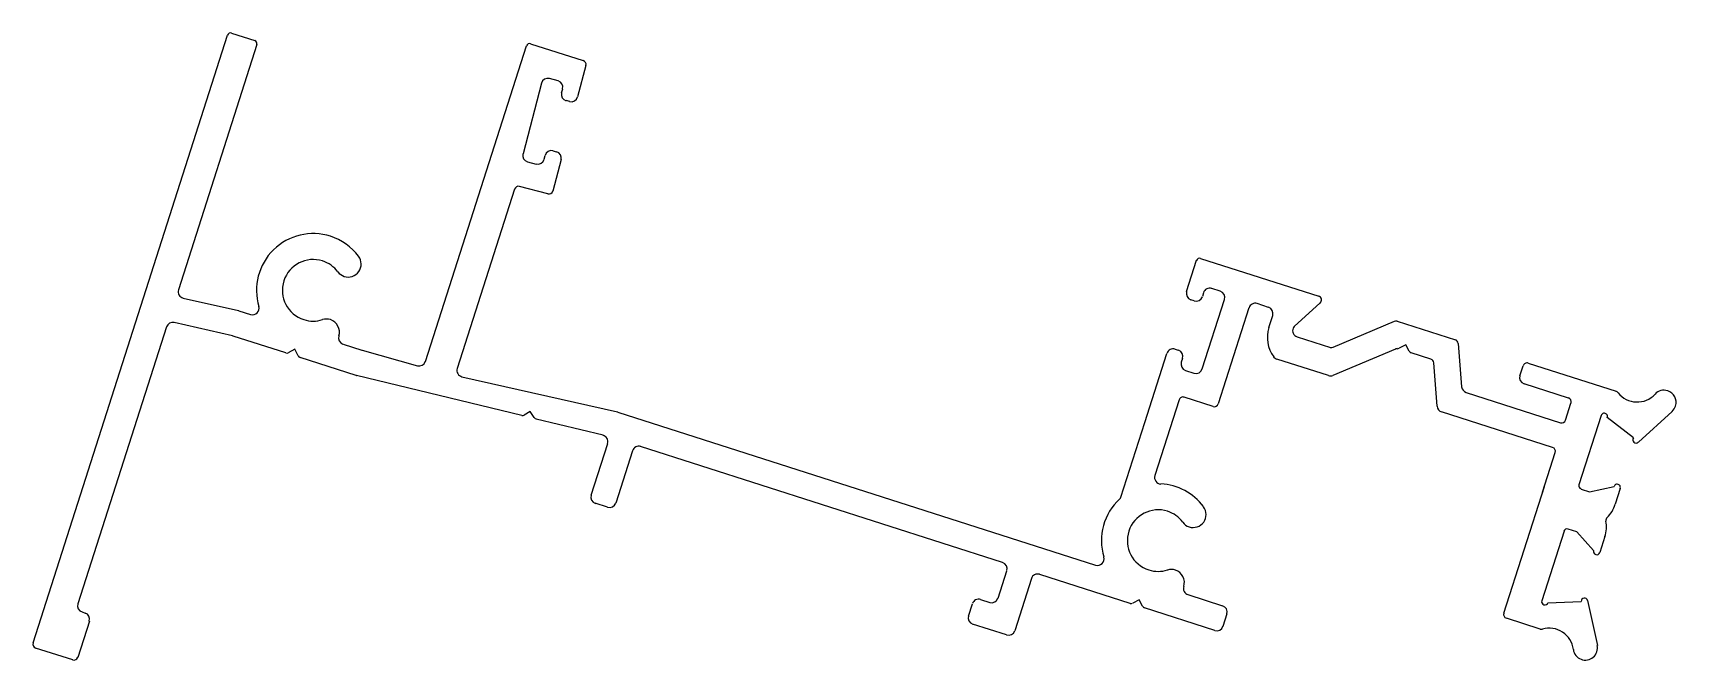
# Model space of a CAD drawing. Header units: inches. Extents: x -41 to 60, y -1 to 38.
import ezdxf

# ---------------------------------------------------------------- set-up
doc = ezdxf.new("R2010")
doc.units = ezdxf.units.IN
doc.header["$MEASUREMENT"] = 0
doc.layers.add('BEAD', color=152, linetype='Continuous')

msp = doc.modelspace()

# ---------------------------------------------------------------- linework, layer by layer
at = {"layer": 'BEAD', "color": 7}
for p, q in [((-41.28, 0.31), (-29.28, 37.8)), ((-29.03, 37.93), (-27.6, 37.47)), ((-27.47, 37.22), (-32.31, 22.09)), ((-17.06, 17.67), (-10.83, 37.15)), ((-10.58, 37.27), (-7.32, 36.23)), ((-7.16, 35.93), (-7.67, 33.99)), ((-9.9, 34.83), (-11.04, 30.48)), ((-8.88, 34.98), (-9.41, 35.12)), ((-8.66, 34.25), (-8.59, 34.49)), ((-8.16, 33.7), (-8.37, 33.76)), ((-9.19, 30.66), (-8.97, 30.61)), ((-10.76, 29.99), (-10.23, 29.85)), ((-9.74, 30.14), (-9.67, 30.38)), ((-8.69, 30.12), (-9.2, 28.18)), ((-9.5, 28.01), (-11.26, 28.47)), ((-11.56, 28.3), (-15.1, 17.24)), ((29.92, 21.98), (30.53, 23.91)), ((30.78, 24.03), (38.07, 21.7)), ((-32.02, 21.58), (-28.6, 20.81)), ((30.38, 21.41), (30.18, 21.48)), ((30.88, 17.21), (32.25, 21.5)), ((30.96, 21.91), (30.89, 21.67)), ((31.99, 22), (31.47, 22.17)), ((-28.58, 20.8), (-27.85, 20.57)), ((33.76, 20.98), (31.87, 15.06)), ((34.97, 21.01), (34.27, 21.24)), ((34.99, 19.76), (35.23, 20.51)), ((38.16, 21.28), (36.56, 19.82)), ((-33.05, 19.8), (-38.51, 2.72)), ((-28.96, 19.25), (-32.58, 20.07)), ((38.96, 18.55), (42.74, 20.15)), ((42.91, 20.15), (46.51, 19)), ((-25.68, 18.2), (-28.93, 19.24)), ((-25.13, 18.42), (-25.53, 18.21)), ((-24.92, 18.02), (-25.13, 18.42)), ((-22.15, 18.74), (-20.98, 18.37)), ((-20.97, 18.36), (-17.55, 17.4)), ((29.2, 18.43), (29.41, 18.36)), ((36.74, 19.2), (38.79, 18.54)), ((42.81, 18.44), (38.95, 16.81)), ((43.45, 18.7), (43.04, 18.49)), ((43.66, 18.3), (43.45, 18.7)), ((46.68, 18.78), (46.89, 16.11)), ((-21.33, 16.81), (-24.8, 17.92)), ((27.33, 13.91), (28.7, 18.17)), ((29.67, 17.86), (29.59, 17.62)), ((38.67, 16.8), (35.49, 17.81)), ((45, 17.81), (43.77, 18.2)), ((45.38, 14.91), (45.17, 17.59)), ((50.49, 16.79), (50.69, 17.4)), ((51, 17.57), (56.43, 15.83)), ((-11.12, 14.34), (-21.32, 16.8)), ((-14.81, 16.73), (-5.21, 14.56)), ((29.85, 17.12), (30.37, 16.95)), ((53.48, 15.41), (50.75, 16.29)), ((29.46, 15.3), (27.96, 10.63)), ((31.55, 14.89), (29.77, 15.46)), ((47.17, 15.76), (52.99, 13.89)), ((-10.59, 14.59), (-10.97, 14.36)), ((-10.35, 14.21), (-10.59, 14.59)), ((-5.19, 14.55), (24.3, 5.11)), ((52.51, 12.37), (45.65, 14.56)), ((53.31, 14.05), (53.64, 15.1)), ((55.5, 14.34), (54.13, 10.06)), ((57.5, 12.96), (55.88, 14.22)), ((59.88, 14.59), (57.8, 12.69)), ((-6.1, 13.12), (-10.23, 14.12)), ((25.86, 9.3), (27.33, 13.91)), ((-6.84, 9.42), (-5.81, 12.62)), ((18.56, 5.27), (-3.78, 12.42)), ((-4.28, 12.16), (-5.32, 8.94)), ((51.88, 9.6), (52.67, 12.05)), ((49.5, 2.14), (52, 9.96)), ((54.26, 9.8), (54.79, 9.63)), ((54.79, 9.63), (56.3, 9.96)), ((56.68, 9.84), (56.37, 8.86)), ((-5.82, 8.68), (-6.58, 8.92)), ((53.21, 7.2), (51.84, 2.91)), ((54, 7.16), (53.47, 7.33)), ((55.04, 6.01), (54, 7.16)), ((55.73, 6.87), (55.42, 5.89)), ((18.28, 3.07), (18.82, 4.76)), ((20.34, 4.28), (19.31, 1.05)), ((26.43, 2.75), (20.85, 4.54)), ((29.99, 3.29), (32.14, 2.6)), ((-38.25, 2.22), (-38.06, 2.15)), ((16.45, 1.97), (16.7, 2.73)), ((17.2, 2.99), (17.77, 2.81)), ((26.99, 2.97), (26.59, 2.76)), ((27.2, 2.57), (26.99, 2.97)), ((31.66, 1.08), (27.31, 2.47)), ((32.4, 2.1), (32.16, 1.33)), ((52.22, 2.79), (54.27, 2.87)), ((54.67, 2.92), (55.27, 0.16)), ((-37.8, 1.65), (-38.52, -0.58)), ((18.81, 0.8), (16.71, 1.47)), ((51.73, 1.16), (49.66, 1.83)), ((-38.83, -0.74), (-41.12, -0.01))]:
    msp.add_line(p, q, dxfattribs=at)
for centre, radius, start, end in [((-29.09, 37.74), 0.2, 72.25, 162.25), ((-27.66, 37.28), 0.2, 342.25, 72.25), ((-10.64, 37.08), 0.2, 72.25, 162.25), ((-7.4, 35.99), 0.25, 345.25, 72.25), ((-9.51, 34.73), 0.4, 75.25, 165.25), ((-8.98, 34.59), 0.4, 345.25, 75.25), ((-8.27, 34.14), 0.4, 165.25, 255.25), ((-8.06, 34.09), 0.4, 255.25, 345.25), ((-10.66, 30.38), 0.4, 165.25, 255.25), ((-9.29, 30.28), 0.4, 75.25, 165.25), ((-9.08, 30.22), 0.4, 345.25, 75.25), ((-10.13, 30.24), 0.4, 255.25, 345.25), ((-11.32, 28.23), 0.25, 75.25, 162.25), ((-9.44, 28.25), 0.25, 255.25, 345.25), ((-23.99, 22.06), 3.5, 72.25, 196.59), ((-23.99, 22.06), 3.5, 36.8191, 72.25), ((-23.99, 22.06), 1.9, 72.25, 252.25), ((-23.99, 22.06), 1.9, 36.8191, 72.25), ((-21.83, 23.68), 0.8, 252.25, 36.8191), ((30.72, 23.84), 0.2, 72.25, 162.25), ((-21.83, 23.68), 0.8, 216.8191, 252.25), ((-31.93, 21.97), 0.4, 162.25, 257.25), ((30.3, 21.86), 0.4, 162.25, 252.25), ((30.51, 21.79), 0.4, 252.25, 342.25), ((31.34, 21.79), 0.4, 72.25, 162.25), ((31.87, 21.62), 0.4, 342.25, 72.25), ((37.99, 21.46), 0.25, 312.25, 72.25), ((-28.66, 20.56), 0.25, 72.25, 77.25), ((-27.73, 20.95), 0.4, 252.25, 16.59), ((-23.17, 19.49), 0.8, 72.25, 107.6809), ((34.15, 20.86), 0.4, 72.25, 162.25), ((34.85, 20.63), 0.4, 342.25, 72.25), ((-32.66, 19.68), 0.4, 77.25, 162.25), ((-23.99, 22.06), 1.9, 252.25, 287.6809), ((-23.17, 19.49), 0.8, 342.25, 72.25), ((36.9, 19.15), 2, 162.25, 216.5909), ((36.86, 19.58), 0.4, 158.0828, 252.25), ((36.73, 19.63), 0.254, 132.25, 158.0828), ((42.83, 19.91), 0.25, 72.25, 112.8839), ((-29.01, 19), 0.25, 72.25, 77.25), ((-22.03, 19.12), 0.4, 162.25, 252.25), ((-20.9, 18.61), 0.254, 252.25, 254.3064), ((29.08, 18.05), 0.4, 72.25, 162.25), ((29.29, 17.98), 0.4, 342.25, 72.25), ((38.86, 18.78), 0.25, 252.25, 292.8839), ((42.91, 18.21), 0.254, 88.9302, 112.8839), ((42.92, 18.71), 0.254, 268.9302, 297.25), ((43.84, 18.39), 0.203, 207.25, 252.25), ((46.43, 18.76), 0.25, 4.4232, 72.25), ((-25.62, 18.39), 0.203, 252.25, 297.25), ((-24.74, 18.11), 0.203, 207.25, 252.25), ((-17.45, 17.79), 0.4, 254.3064, 342.25), ((29.97, 17.5), 0.4, 162.25, 252.25), ((35.61, 18.19), 0.4, 216.5909, 252.25), ((44.92, 17.57), 0.25, 4.4232, 72.25), ((50.93, 17.33), 0.25, 72.25, 162.25), ((-21.26, 17.05), 0.25, 252.25, 256.4057), ((-14.72, 17.12), 0.4, 162.25, 257.25), ((30.5, 17.33), 0.4, 252.25, 342.25), ((38.79, 17.18), 0.4, 252.25, 292.8839), ((50.87, 16.67), 0.4, 162.25, 252.25), ((29.7, 15.23), 0.25, 72.25, 162.25), ((47.29, 16.14), 0.4, 184.4232, 252.25), ((53.41, 15.18), 0.25, 342.25, 72.25), ((56.35, 15.59), 0.25, 38.2023, 72.25), ((57.73, 16.67), 1.5, 218.2023, 317.275), ((59.38, 15.15), 0.75, 72.25, 137.275), ((59.38, 15.15), 0.75, 342.25, 72.25), ((-11.07, 14.53), 0.203, 256.4057, 301.5071), ((-10.18, 14.32), 0.203, 211.5071, 256.4057), ((-5.26, 14.31), 0.25, 72.25, 77.25), ((31.63, 15.13), 0.25, 252.25, 342.25), ((45.78, 14.94), 0.4, 184.4232, 252.25), ((55.69, 14.28), 0.2, 342.25, 162.25), ((59.38, 15.15), 0.75, 312.25, 342.25), ((53.07, 14.13), 0.25, 252.25, 342.25), ((-6.2, 12.73), 0.4, 342.9794, 76.4057), ((-3.9, 12.04), 0.4, 72.25, 162.25), ((52.43, 12.13), 0.25, 342.25, 72.25), ((57.66, 12.84), 0.2, 142.25, 312.25), ((28.34, 10.51), 0.4, 162.25, 267.2201), ((-6.45, 9.3), 0.4, 162.25, 252.25), ((28.16, 6.62), 3.5, 132.5518, 196.7406), ((25.62, 9.38), 0.25, 312.5518, 342.25), ((28.16, 6.62), 3.5, 36.8191, 87.2201), ((54.32, 10), 0.2, 162.25, 252.25), ((56.49, 9.9), 0.2, 342.25, 162.25), ((-5.7, 9.06), 0.4, 252.25, 342.25), ((28.16, 6.62), 1.9, 72.25, 252.25), ((28.16, 6.62), 1.9, 36.8191, 72.25), ((30.32, 8.23), 0.8, 252.25, 36.8191), ((54.47, 9.47), 2, 314.6018, 342.25), ((30.32, 8.23), 0.8, 216.8191, 252.25), ((53.4, 7.14), 0.2, 72.25, 162.25), ((53.83, 7.48), 2, 342.25, 9.8982), ((56.05, 7.87), 0.254, 134.6018, 189.8982), ((18.44, 4.89), 0.4, 342.25, 72.25), ((24.42, 5.49), 0.4, 252.25, 16.7406), ((55.23, 5.95), 0.2, 162.25, 342.25), ((20.72, 4.16), 0.4, 72.25, 162.25), ((28.16, 6.62), 1.9, 252.25, 287.6809), ((28.98, 4.04), 0.8, 72.25, 107.6809), ((28.98, 4.04), 0.8, 341.8462, 72.25), ((17.89, 3.19), 0.4, 252.25, 342.25), ((30.12, 3.67), 0.4, 161.8462, 252.25), ((54.47, 2.88), 0.2, 12.25, 182.25), ((-38.13, 2.6), 0.4, 162.25, 252.25), ((-38.19, 1.77), 0.4, 342.25, 72.25), ((17.08, 2.61), 0.4, 72.25, 162.25), ((26.49, 2.94), 0.203, 252.25, 297.25), ((27.38, 2.66), 0.203, 207.25, 252.25), ((32.02, 2.22), 0.4, 342.25, 72.25), ((49.73, 2.07), 0.25, 162.25, 252.25), ((52.03, 2.85), 0.2, 162.25, 342.25), ((16.84, 1.85), 0.4, 162.25, 252.25), ((18.93, 1.18), 0.4, 252.25, 342.25), ((31.78, 1.46), 0.4, 252.25, 342.25), ((51.81, 1.4), 0.25, 252.25, 286.2977), ((52.3, -0.28), 1.5, 7.225, 106.2977), ((-41.04, 0.23), 0.25, 162.25, 252.25), ((54.53, 0), 0.75, 187.225, 12.25), ((-38.76, -0.5), 0.25, 252.25, 342.25)]:
    msp.add_arc(centre, radius, start, end, dxfattribs=at)

doc.saveas('drawing.dxf')
